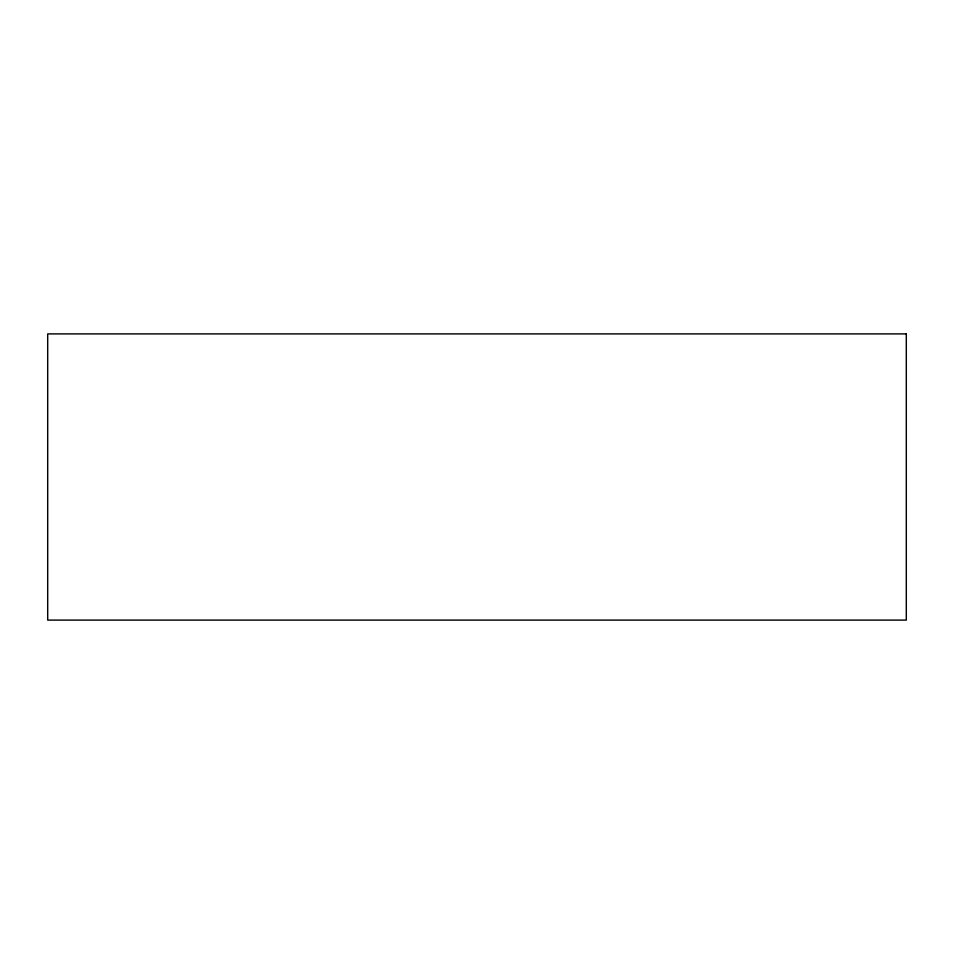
<?xml version="1.0" encoding="UTF-8"?>
<svg xmlns="http://www.w3.org/2000/svg" width="954" height="954" viewBox="0 0 954 954"><rect width="100%" height="100%" fill="white"/><g stroke="black" fill="none" stroke-linecap="round" stroke-linejoin="round"><path stroke-width="1.43" d="M906.3 333.9L47.7 333.9L47.7 620.1L906.3 620.1L906.3 333.9"/></g></svg>
